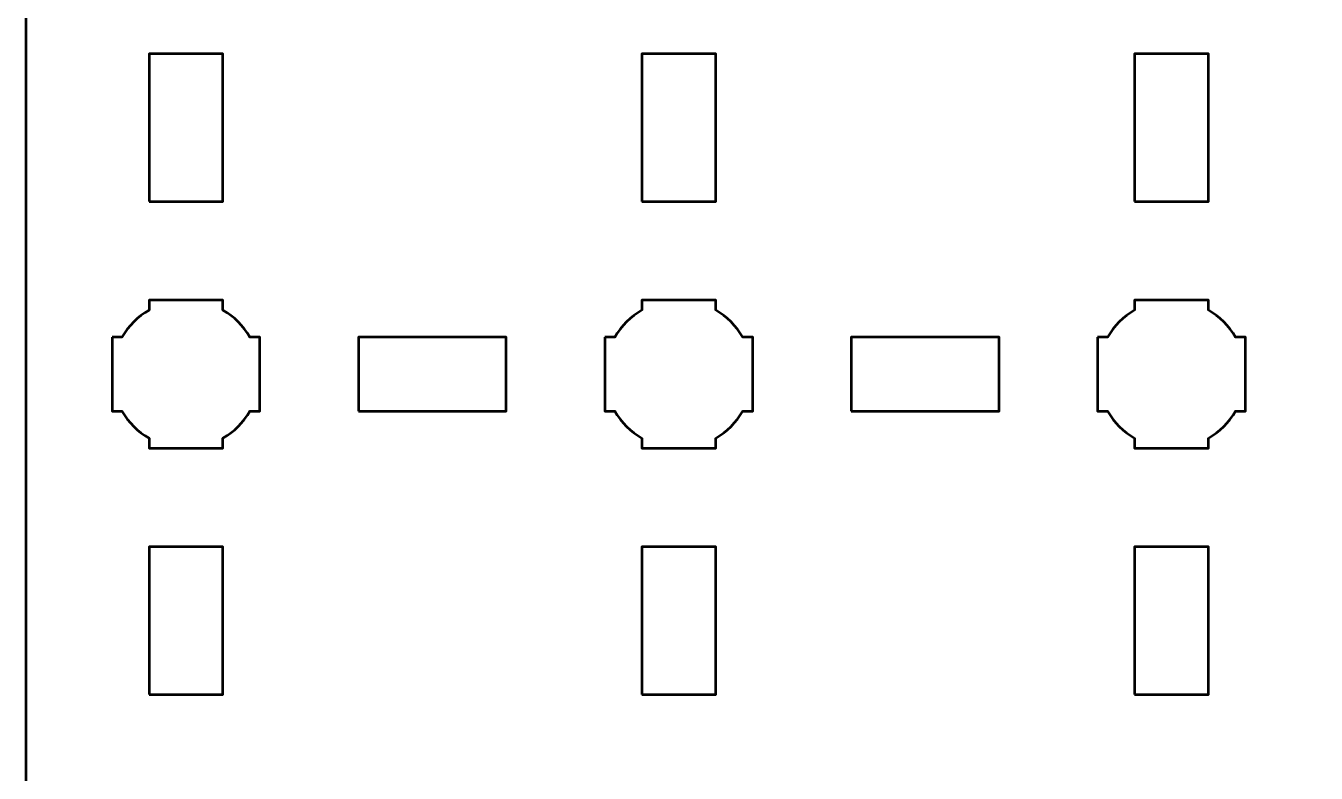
# Model space of a CAD drawing. Header units: centimetres. Extents: x -16.1 to -4.8, y -20.5 to -9.2.
# Drawn here: x -16.15 to -10.91, y -17.47 to -14.44 of the extents above; entities that cross this region are included whole.
import ezdxf

# ---------------------------------------------------------------- set-up
doc = ezdxf.new("R2010")
doc.units = ezdxf.units.CM
doc.header["$MEASUREMENT"] = 0
doc.layers.add('Layer 1', color=7, linetype='Continuous')

msp = doc.modelspace()

# ---------------------------------------------------------------- linework, layer by layer
at = {"layer": 'Layer 1', "lineweight": 53}
for points in [[(-15.65, -15.15), (-15.35, -15.15), (-15.35, -14.55), (-15.65, -14.55), (-15.65, -15.15)], [(-13.65, -15.15), (-13.35, -15.15), (-13.35, -14.55), (-13.65, -14.55), (-13.65, -15.15)], [(-11.65, -15.15), (-11.35, -15.15), (-11.35, -14.55), (-11.65, -14.55), (-11.65, -15.15)], [(-14.8, -16), (-14.2, -16), (-14.2, -15.7), (-14.8, -15.7), (-14.8, -16)], [(-12.8, -16), (-12.2, -16), (-12.2, -15.7), (-12.8, -15.7), (-12.8, -16)], [(-15.65, -17.15), (-15.35, -17.15), (-15.35, -16.55), (-15.65, -16.55), (-15.65, -17.15)], [(-13.65, -17.15), (-13.35, -17.15), (-13.35, -16.55), (-13.65, -16.55), (-13.65, -17.15)], [(-11.65, -17.15), (-11.35, -17.15), (-11.35, -16.55), (-11.65, -16.55), (-11.65, -17.15)]]:
    msp.add_lwpolyline(points, close=True, dxfattribs=at)
for points, knots in [([(-16.15, -20), (-16.15, -20), (-16.15, -9.7), (-16.15, -9.7), (-16.15, -9.7), (-16.15, -9.42391), (-15.92609, -9.2), (-15.65, -9.2), (-15.65, -9.2), (-15.65, -9.2), (-5.35, -9.2), (-5.35, -9.2), (-5.35, -9.2), (-5.07391, -9.2), (-4.85, -9.42391), (-4.85, -9.7), (-4.85, -9.7), (-4.85, -9.7), (-4.85, -20), (-4.85, -20), (-4.85, -20), (-4.85, -20.27609), (-5.07391, -20.5), (-5.35, -20.5), (-5.35, -20.5), (-5.35, -20.5), (-15.65, -20.5), (-15.65, -20.5), (-15.65, -20.5), (-15.92609, -20.5), (-16.15, -20.27609), (-16.15, -20)], [0, 0, 0, 0, 0.125, 0.125, 0.125, 0.125, 0.25, 0.25, 0.25, 0.25, 0.375, 0.375, 0.375, 0.375, 0.5, 0.5, 0.5, 0.5, 0.625, 0.625, 0.625, 0.625, 0.75, 0.75, 0.75, 0.75, 0.875, 0.875, 0.875, 0.875, 1, 1, 1, 1]), ([(-15.8, -15.7), (-15.8, -15.7), (-15.75985, -15.7), (-15.75985, -15.7), (-15.75985, -15.7), (-15.7335, -15.65447), (-15.69553, -15.6165), (-15.65, -15.59015), (-15.65, -15.59015), (-15.65, -15.59015), (-15.65, -15.55), (-15.65, -15.55), (-15.65, -15.55), (-15.65, -15.55), (-15.5, -15.55), (-15.5, -15.55), (-15.5, -15.55), (-15.5, -15.55), (-15.35, -15.55), (-15.35, -15.55), (-15.35, -15.55), (-15.35, -15.55), (-15.35, -15.59015), (-15.35, -15.59015), (-15.35, -15.59015), (-15.30447, -15.6165), (-15.2665, -15.65447), (-15.24015, -15.7), (-15.24015, -15.7), (-15.24015, -15.7), (-15.2, -15.7), (-15.2, -15.7), (-15.2, -15.7), (-15.2, -15.7), (-15.2, -15.85), (-15.2, -15.85), (-15.2, -15.85), (-15.2, -15.85), (-15.2, -16), (-15.2, -16), (-15.2, -16), (-15.2, -16), (-15.24015, -16), (-15.24015, -16), (-15.24015, -16), (-15.2665, -16.04553), (-15.30447, -16.0835), (-15.35, -16.10985), (-15.35, -16.10985), (-15.35, -16.10985), (-15.35, -16.15), (-15.35, -16.15), (-15.35, -16.15), (-15.35, -16.15), (-15.5, -16.15), (-15.5, -16.15), (-15.5, -16.15), (-15.5, -16.15), (-15.65, -16.15), (-15.65, -16.15), (-15.65, -16.15), (-15.65, -16.15), (-15.65, -16.10985), (-15.65, -16.10985), (-15.65, -16.10985), (-15.69553, -16.0835), (-15.7335, -16.04553), (-15.75985, -16), (-15.75985, -16), (-15.75985, -16), (-15.8, -16), (-15.8, -16), (-15.8, -16), (-15.8, -16), (-15.8, -15.85), (-15.8, -15.85), (-15.8, -15.85), (-15.8, -15.85), (-15.8, -15.7), (-15.8, -15.7)], [0, 0, 0, 0, 0.05, 0.05, 0.05, 0.05, 0.1, 0.1, 0.1, 0.1, 0.15, 0.15, 0.15, 0.15, 0.2, 0.2, 0.2, 0.2, 0.25, 0.25, 0.25, 0.25, 0.3, 0.3, 0.3, 0.3, 0.35, 0.35, 0.35, 0.35, 0.4, 0.4, 0.4, 0.4, 0.45, 0.45, 0.45, 0.45, 0.5, 0.5, 0.5, 0.5, 0.55, 0.55, 0.55, 0.55, 0.6, 0.6, 0.6, 0.6, 0.65, 0.65, 0.65, 0.65, 0.7, 0.7, 0.7, 0.7, 0.75, 0.75, 0.75, 0.75, 0.8, 0.8, 0.8, 0.8, 0.85, 0.85, 0.85, 0.85, 0.9, 0.9, 0.9, 0.9, 0.95, 0.95, 0.95, 0.95, 1, 1, 1, 1]), ([(-13.8, -15.7), (-13.8, -15.7), (-13.75985, -15.7), (-13.75985, -15.7), (-13.75985, -15.7), (-13.7335, -15.65447), (-13.69553, -15.6165), (-13.65, -15.59015), (-13.65, -15.59015), (-13.65, -15.59015), (-13.65, -15.55), (-13.65, -15.55), (-13.65, -15.55), (-13.65, -15.55), (-13.5, -15.55), (-13.5, -15.55), (-13.5, -15.55), (-13.5, -15.55), (-13.35, -15.55), (-13.35, -15.55), (-13.35, -15.55), (-13.35, -15.55), (-13.35, -15.59015), (-13.35, -15.59015), (-13.35, -15.59015), (-13.30447, -15.6165), (-13.2665, -15.65447), (-13.24015, -15.7), (-13.24015, -15.7), (-13.24015, -15.7), (-13.2, -15.7), (-13.2, -15.7), (-13.2, -15.7), (-13.2, -15.7), (-13.2, -15.85), (-13.2, -15.85), (-13.2, -15.85), (-13.2, -15.85), (-13.2, -16), (-13.2, -16), (-13.2, -16), (-13.2, -16), (-13.24015, -16), (-13.24015, -16), (-13.24015, -16), (-13.2665, -16.04553), (-13.30447, -16.0835), (-13.35, -16.10985), (-13.35, -16.10985), (-13.35, -16.10985), (-13.35, -16.15), (-13.35, -16.15), (-13.35, -16.15), (-13.35, -16.15), (-13.5, -16.15), (-13.5, -16.15), (-13.5, -16.15), (-13.5, -16.15), (-13.65, -16.15), (-13.65, -16.15), (-13.65, -16.15), (-13.65, -16.15), (-13.65, -16.10985), (-13.65, -16.10985), (-13.65, -16.10985), (-13.69553, -16.0835), (-13.7335, -16.04553), (-13.75985, -16), (-13.75985, -16), (-13.75985, -16), (-13.8, -16), (-13.8, -16), (-13.8, -16), (-13.8, -16), (-13.8, -15.85), (-13.8, -15.85), (-13.8, -15.85), (-13.8, -15.85), (-13.8, -15.7), (-13.8, -15.7)], [0, 0, 0, 0, 0.05, 0.05, 0.05, 0.05, 0.1, 0.1, 0.1, 0.1, 0.15, 0.15, 0.15, 0.15, 0.2, 0.2, 0.2, 0.2, 0.25, 0.25, 0.25, 0.25, 0.3, 0.3, 0.3, 0.3, 0.35, 0.35, 0.35, 0.35, 0.4, 0.4, 0.4, 0.4, 0.45, 0.45, 0.45, 0.45, 0.5, 0.5, 0.5, 0.5, 0.55, 0.55, 0.55, 0.55, 0.6, 0.6, 0.6, 0.6, 0.65, 0.65, 0.65, 0.65, 0.7, 0.7, 0.7, 0.7, 0.75, 0.75, 0.75, 0.75, 0.8, 0.8, 0.8, 0.8, 0.85, 0.85, 0.85, 0.85, 0.9, 0.9, 0.9, 0.9, 0.95, 0.95, 0.95, 0.95, 1, 1, 1, 1]), ([(-11.8, -15.7), (-11.8, -15.7), (-11.75985, -15.7), (-11.75985, -15.7), (-11.75985, -15.7), (-11.7335, -15.65447), (-11.69553, -15.6165), (-11.65, -15.59015), (-11.65, -15.59015), (-11.65, -15.59015), (-11.65, -15.55), (-11.65, -15.55), (-11.65, -15.55), (-11.65, -15.55), (-11.5, -15.55), (-11.5, -15.55), (-11.5, -15.55), (-11.5, -15.55), (-11.35, -15.55), (-11.35, -15.55), (-11.35, -15.55), (-11.35, -15.55), (-11.35, -15.59015), (-11.35, -15.59015), (-11.35, -15.59015), (-11.30447, -15.6165), (-11.2665, -15.65447), (-11.24015, -15.7), (-11.24015, -15.7), (-11.24015, -15.7), (-11.2, -15.7), (-11.2, -15.7), (-11.2, -15.7), (-11.2, -15.7), (-11.2, -15.85), (-11.2, -15.85), (-11.2, -15.85), (-11.2, -15.85), (-11.2, -16), (-11.2, -16), (-11.2, -16), (-11.2, -16), (-11.24015, -16), (-11.24015, -16), (-11.24015, -16), (-11.2665, -16.04553), (-11.30447, -16.0835), (-11.35, -16.10985), (-11.35, -16.10985), (-11.35, -16.10985), (-11.35, -16.15), (-11.35, -16.15), (-11.35, -16.15), (-11.35, -16.15), (-11.5, -16.15), (-11.5, -16.15), (-11.5, -16.15), (-11.5, -16.15), (-11.65, -16.15), (-11.65, -16.15), (-11.65, -16.15), (-11.65, -16.15), (-11.65, -16.10985), (-11.65, -16.10985), (-11.65, -16.10985), (-11.69553, -16.0835), (-11.7335, -16.04553), (-11.75985, -16), (-11.75985, -16), (-11.75985, -16), (-11.8, -16), (-11.8, -16), (-11.8, -16), (-11.8, -16), (-11.8, -15.85), (-11.8, -15.85), (-11.8, -15.85), (-11.8, -15.85), (-11.8, -15.7), (-11.8, -15.7)], [0, 0, 0, 0, 0.05, 0.05, 0.05, 0.05, 0.1, 0.1, 0.1, 0.1, 0.15, 0.15, 0.15, 0.15, 0.2, 0.2, 0.2, 0.2, 0.25, 0.25, 0.25, 0.25, 0.3, 0.3, 0.3, 0.3, 0.35, 0.35, 0.35, 0.35, 0.4, 0.4, 0.4, 0.4, 0.45, 0.45, 0.45, 0.45, 0.5, 0.5, 0.5, 0.5, 0.55, 0.55, 0.55, 0.55, 0.6, 0.6, 0.6, 0.6, 0.65, 0.65, 0.65, 0.65, 0.7, 0.7, 0.7, 0.7, 0.75, 0.75, 0.75, 0.75, 0.8, 0.8, 0.8, 0.8, 0.85, 0.85, 0.85, 0.85, 0.9, 0.9, 0.9, 0.9, 0.95, 0.95, 0.95, 0.95, 1, 1, 1, 1])]:
    msp.add_open_spline(points, degree=3, knots=knots, dxfattribs=at)

doc.saveas('drawing.dxf')
